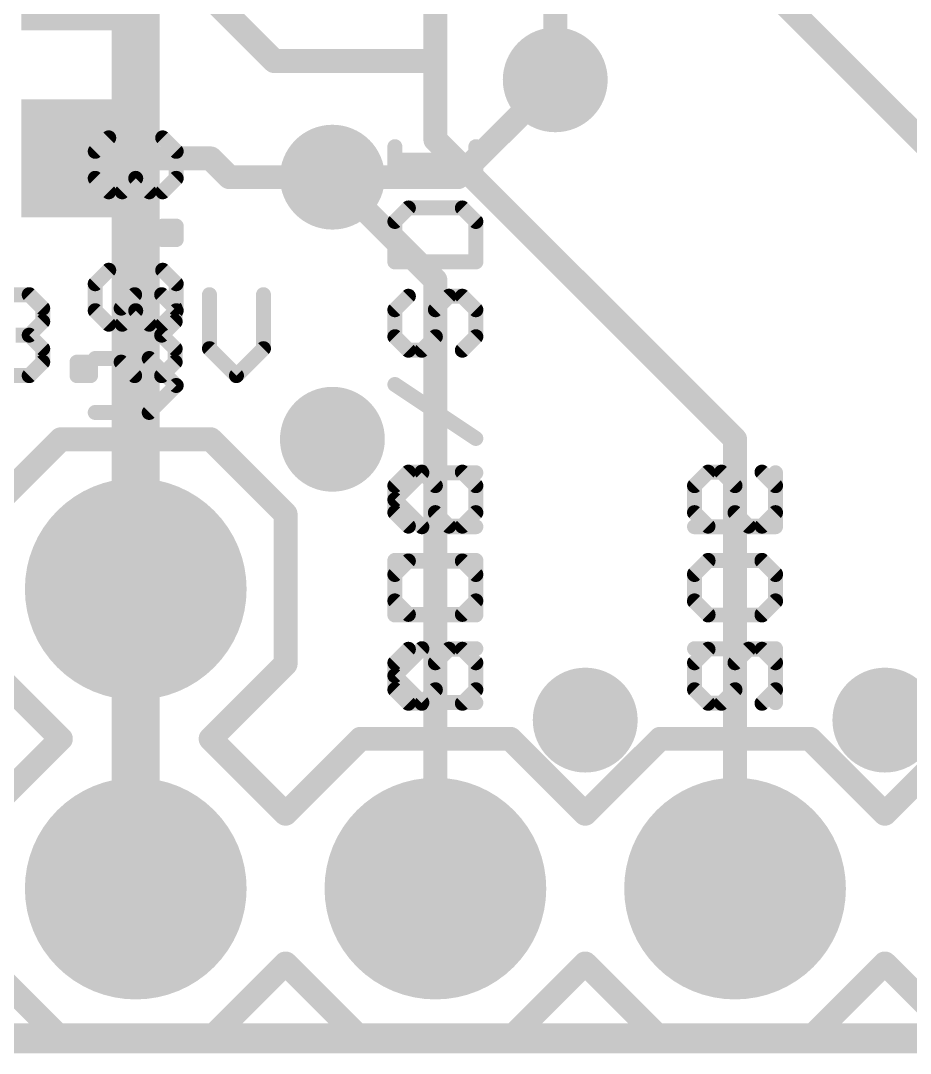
# Model space of a CAD drawing. Extents: x -0.1 to 23, y -0.1 to 23.
# Drawn here: x 7.91 to 15.46, y -0.13 to 8.63 of the extents above; entities that cross this region are included whole.
import ezdxf

# ---------------------------------------------------------------- set-up
doc = ezdxf.new("R2010")
doc.units = 0
for name, color, linetype in [('1', 12, 'CONTINUOUS'), ('16', 132, 'CONTINUOUS'), ('17', 110, 'CONTINUOUS'), ('18', 110, 'CONTINUOUS'), ('20', 53, 'CONTINUOUS'), ('21', 253, 'CONTINUOUS'), ('22', 40, 'CONTINUOUS')]:
    doc.layers.add(name, color=color, linetype=linetype)

# ---------------------------------------------------------------- blocks, each defined once
blk = doc.blocks.new('ROUNDP')
at = {"const_width": 0.5}
blk.add_lwpolyline([(0, -0.25, 1), (0, 0.25, 1), (0, -0.25)], format="xyb", dxfattribs=at)
blk = doc.blocks.new('RECT')
blk.add_solid([(-0.5, -0.5), (0.5, -0.5), (-0.5, 0.5), (0.5, 0.5)])
blk = doc.blocks.new('ROUNDV')
at = {"const_width": 0.5}
blk.add_lwpolyline([(0, -0.25, 1), (0, 0.25, 1), (0, -0.25)], format="xyb", dxfattribs=at)

msp = doc.modelspace()

# ---------------------------------------------------------------- linework, layer by layer
at = {"layer": '1'}
for points, const_width in [([(11.43, 10.505), (11.43, 8.2867)], 0.2032), ([(9.3027, 9.0488), (10.0648, 8.2867)], 0.2032), ([(12.446, 8.128), (12.446, 8.89)], 0.2032), ([(15.748, 7.4136), (14.2716, 8.89)], 0.2032), ([(10.0648, 8.2867), (11.43, 8.2867)], 0.2032), ([(11.43, 8.2867), (11.43, 7.62)], 0.2032), ([(11.43, 7.62), (13.97, 5.08)], 0.2032), ([(8.47, 7.4613), (9.525, 7.4613)], 0.2032), ([(9.525, 7.4613), (9.6837, 7.3025)], 0.2032), ([(9.6837, 7.3025), (10.5569, 7.3025)], 0.2032), ([(10.5569, 7.3025), (11.43, 6.4294)], 0.2032), ([(11.43, 1.27), (11.43, 6.4294)], 0.2032), ([(13.97, 5.08), (13.97, 1.27)], 0.2032), ([(8.89, 3.81), (8.89, 1.27)], 0.4064), ([(0, 0), (22.86, 0)], 0.254)]:
    msp.add_lwpolyline(points, dxfattribs=dict(at, const_width=const_width))
for points, const_width in [([(10.0648, 8.3376, 1), (10.0648, 8.2359)], 0.1016), ([(10.0288, 8.2508, 1), (10.1007, 8.3227)], 0.1016), ([(11.4808, 8.2867, 1), (11.3792, 8.2867)], 0.1016), ([(11.3792, 8.2867, 1), (11.4808, 8.2867)], 0.1016), ([(11.43, 8.2359, 1), (11.43, 8.3376)], 0.1016), ([(12.3952, 8.128, 1), (12.4968, 8.128)], 0.1016), ([(11.4659, 7.6559, 1), (11.3941, 7.5841)], 0.1016), ([(11.3792, 7.62, 1), (11.4808, 7.62)], 0.1016), ([(8.47, 7.5121, 1), (8.47, 7.4105)], 0.1016), ([(9.5609, 7.4972, 1), (9.4891, 7.4253)], 0.1016), ([(9.525, 7.4105, 1), (9.525, 7.5121)], 0.1016), ([(9.6837, 7.3533, 1), (9.6837, 7.2517)], 0.1016), ([(9.6478, 7.2666, 1), (9.7197, 7.3384)], 0.1016), ([(10.5928, 7.3384, 1), (10.521, 7.2666)], 0.1016), ([(10.5569, 7.2517, 1), (10.5569, 7.3533)], 0.1016), ([(11.4808, 6.4294, 1), (11.3792, 6.4294)], 0.1016), ([(11.3941, 6.3935, 1), (11.4659, 6.4653)], 0.1016), ([(14.0208, 5.08, 1), (13.9192, 5.08)], 0.1016), ([(13.9341, 5.0441, 1), (14.0059, 5.1159)], 0.1016), ([(8.9916, 3.81, 1), (8.7884, 3.81)], 0.2032), ([(8.7884, 1.27, 1), (8.9916, 1.27)], 0.2032), ([(11.3792, 1.27, 1), (11.4808, 1.27)], 0.1016), ([(13.9192, 1.27, 1), (14.0208, 1.27)], 0.1016)]:
    msp.add_lwpolyline(points, format="xyb", dxfattribs=dict(at, const_width=const_width))
at = {"layer": '16'}
for points, const_width in [([(8.89, 3.81), (8.89, 8.89)], 0.4064), ([(11.6205, 7.3025), (12.446, 8.128)], 0.2032), ([(11.6205, 7.3025), (10.5569, 7.3025)], 0.2032), ([(8.89, 3.81), (8.89, 1.27)], 0.4064), ([(0, 0), (22.86, 0)], 0.254)]:
    msp.add_lwpolyline(points, dxfattribs=dict(at, const_width=const_width))
for points, const_width in [([(12.4819, 8.0921, 1), (12.4101, 8.1639)], 0.1016), ([(10.5569, 7.3533, 1), (10.5569, 7.2517)], 0.1016), ([(11.5846, 7.3384, 1), (11.6564, 7.2666)], 0.1016), ([(11.6205, 7.2517, 1), (11.6205, 7.3533)], 0.1016), ([(8.9916, 3.81, 1), (8.7884, 3.81)], 0.2032), ([(8.7884, 3.81, 1), (8.9916, 3.81)], 0.2032), ([(8.7884, 1.27, 1), (8.9916, 1.27)], 0.2032)]:
    msp.add_lwpolyline(points, format="xyb", dxfattribs=dict(at, const_width=const_width))
at = {"layer": '20', "const_width": 0.2032}
msp.add_lwpolyline([(0, 0), (22.86, 0)], dxfattribs=at)
at = {"layer": '21'}
for points, const_width in [([(11.0865, 7.3321), (11.0865, 7.5609)], 0.127), ([(11.7729, 7.3321), (11.7729, 7.5609)], 0.127), ([(11.7729, 7.4465), (11.0865, 7.4465)], 0.127), ([(11.2009, 7.0413), (11.0865, 6.9269)], 0.127), ([(11.6585, 7.0413), (11.2009, 7.0413)], 0.127), ([(11.7729, 6.9269), (11.6585, 7.0413)], 0.127), ([(11.0865, 6.9269), (11.0865, 6.5837)], 0.127), ([(11.7729, 6.5837), (11.7729, 6.9269)], 0.127), ([(11.0865, 6.5837), (11.7729, 6.5837)], 0.127), ([(7.7582, 6.306), (7.987, 6.306)], 0.127), ([(7.987, 6.306), (8.1014, 6.1916)], 0.127), ([(8.7664, 6.1916), (8.8808, 6.306)], 0.127), ([(8.8808, 6.306), (9.1096, 6.306)], 0.127), ([(9.1096, 6.306), (9.224, 6.1916)], 0.127), ([(9.5148, 6.306), (9.5148, 5.8484)], 0.127), ([(9.9724, 5.8484), (9.9724, 6.306)], 0.127), ([(11.2009, 6.2929), (11.0865, 6.1785)], 0.127), ([(11.4297, 6.1785), (11.5441, 6.2929)], 0.127), ([(11.5441, 6.2929), (11.6585, 6.2929)], 0.127), ([(11.6585, 6.2929), (11.7729, 6.1785)], 0.127), ([(8.1014, 6.1916), (8.1014, 6.0772)], 0.127), ([(9.224, 6.1916), (9.224, 6.0772)], 0.127), ([(11.0865, 6.1785), (11.0865, 5.9497)], 0.127), ([(11.4297, 5.9497), (11.4297, 6.1785)], 0.127), ([(11.7729, 6.1785), (11.7729, 5.9497)], 0.127), ([(8.1014, 6.0772), (7.987, 5.9628)], 0.127), ([(9.224, 6.0772), (9.1096, 5.9628)], 0.127), ([(7.987, 5.9628), (7.8726, 5.9628)], 0.127), ([(7.987, 5.9628), (8.1014, 5.8484)], 0.127), ([(9.1096, 5.9628), (8.9952, 5.9628)], 0.127), ([(9.1096, 5.9628), (9.224, 5.8484)], 0.127), ([(11.0865, 5.9497), (11.2009, 5.8353)], 0.127), ([(11.3153, 5.8353), (11.4297, 5.9497)], 0.127), ([(11.7729, 5.9497), (11.6585, 5.8353)], 0.127), ([(8.1014, 5.8484), (8.1014, 5.734)], 0.127), ([(9.224, 5.8484), (9.224, 5.734)], 0.127), ([(9.5148, 5.8484), (9.7436, 5.6196)], 0.127), ([(9.7436, 5.6196), (9.9724, 5.8484)], 0.127), ([(11.2009, 5.8353), (11.3153, 5.8353)], 0.127), ([(8.1014, 5.734), (7.987, 5.6196)], 0.127), ([(8.3922, 5.6196), (8.3922, 5.734)], 0.127), ([(8.3922, 5.734), (8.5066, 5.734)], 0.127), ([(8.5066, 5.734), (8.5066, 5.6196)], 0.127), ([(8.8808, 5.6196), (8.7664, 5.734)], 0.127), ([(9.224, 5.734), (9.1096, 5.6196)], 0.127), ([(7.987, 5.6196), (7.7582, 5.6196)], 0.127), ([(8.5066, 5.6196), (8.3922, 5.6196)], 0.127), ([(9.1096, 5.6196), (8.8808, 5.6196)], 0.127), ([(11.7729, 5.0869), (11.0865, 5.5445)], 0.127), ([(8.89, 4.8816), (8.89, 5.3578)], 0.2032), ([(7.62, 4.445), (8.255, 5.08)], 0.2032), ([(8.255, 5.08), (9.525, 5.08)], 0.2032), ([(9.525, 5.08), (10.16, 4.445)], 0.2032), ([(11.0865, 4.5673), (11.3153, 4.796)], 0.127), ([(11.3153, 4.796), (11.7729, 4.796)], 0.127), ([(11.4297, 4.3385), (11.4297, 4.796)], 0.127), ([(14.3129, 4.3385), (14.3129, 4.796)], 0.127), ([(11.3153, 4.3385), (11.0865, 4.5673)], 0.127), ([(10.16, 4.445), (10.16, 3.175)], 0.2032), ([(11.7729, 4.3385), (11.3153, 4.3385)], 0.127), ([(13.6265, 4.3385), (14.3129, 4.3385)], 0.127), ([(11.2009, 4.0476), (11.0865, 3.9332)], 0.127), ([(11.6585, 4.0476), (11.2009, 4.0476)], 0.127), ([(11.7729, 3.9332), (11.6585, 4.0476)], 0.127), ([(13.7409, 4.0476), (13.6265, 3.9332)], 0.127), ([(14.3129, 3.9332), (14.1985, 4.0476)], 0.127), ([(11.0865, 3.9332), (11.0865, 3.59)], 0.127), ([(11.7729, 3.59), (11.7729, 3.9332)], 0.127), ([(13.6265, 3.9332), (13.6265, 3.7044)], 0.127), ([(14.3129, 3.7044), (14.3129, 3.9332)], 0.127), ([(13.6265, 3.7044), (13.7409, 3.59)], 0.127), ([(14.1985, 3.59), (14.3129, 3.7044)], 0.127), ([(11.0865, 3.59), (11.7729, 3.59)], 0.127), ([(13.7409, 3.59), (14.1985, 3.59)], 0.127), ([(11.2009, 3.2992), (11.0865, 3.1848)], 0.127), ([(11.4297, 3.1848), (11.5441, 3.2992)], 0.127), ([(11.5441, 3.2992), (11.6585, 3.2992)], 0.127), ([(11.6585, 3.2992), (11.7729, 3.1848)], 0.127), ([(13.7409, 3.2992), (13.6265, 3.1848)], 0.127), ([(13.9697, 3.1848), (14.0841, 3.2992)], 0.127), ([(14.0841, 3.2992), (14.1985, 3.2992)], 0.127), ([(14.1985, 3.2992), (14.3129, 3.1848)], 0.127), ([(8.255, 2.54), (7.62, 3.175)], 0.2032), ([(10.16, 3.175), (9.525, 2.54)], 0.2032), ([(11.0865, 3.1848), (11.0865, 2.956)], 0.127), ([(11.4297, 2.956), (11.4297, 3.1848)], 0.127), ([(11.7729, 3.1848), (11.7729, 2.956)], 0.127), ([(13.6265, 3.1848), (13.6265, 2.956)], 0.127), ([(13.9697, 2.956), (13.9697, 3.1848)], 0.127), ([(14.3129, 3.1848), (14.3129, 2.956)], 0.127), ([(11.0865, 2.956), (11.2009, 2.8416)], 0.127), ([(11.3153, 2.8416), (11.4297, 2.956)], 0.127), ([(11.7729, 2.956), (11.6585, 2.8416)], 0.127), ([(13.6265, 2.956), (13.7409, 2.8416)], 0.127), ([(13.8553, 2.8416), (13.9697, 2.956)], 0.127), ([(14.3129, 2.956), (14.1985, 2.8416)], 0.127), ([(11.2009, 2.8416), (11.3153, 2.8416)], 0.127), ([(13.7409, 2.8416), (13.8553, 2.8416)], 0.127), ([(8.89, 2.7384), (8.89, 2.3416)], 0.2032), ([(7.62, 1.905), (8.255, 2.54)], 0.2032), ([(9.525, 2.54), (10.16, 1.905)], 0.2032), ([(10.795, 2.54), (10.16, 1.905)], 0.2032), ([(10.795, 2.54), (12.065, 2.54)], 0.2032), ([(12.065, 2.54), (12.7, 1.905)], 0.2032), ([(12.7, 1.905), (13.335, 2.54)], 0.2032), ([(13.335, 2.54), (14.605, 2.54)], 0.2032), ([(14.605, 2.54), (15.24, 1.905)], 0.2032), ([(15.24, 1.905), (15.875, 2.54)], 0.2032), ([(8.255, 0), (7.62, 0.635)], 0.2032), ([(10.16, 0.635), (9.525, 0)], 0.2032), ([(10.795, 0), (10.16, 0.635)], 0.2032), ([(12.7, 0.635), (12.065, 0)], 0.2032), ([(13.335, 0), (12.7, 0.635)], 0.2032), ([(15.24, 0.635), (14.605, 0)], 0.2032), ([(15.875, 0), (15.24, 0.635)], 0.2032), ([(9.525, 0), (8.255, 0)], 0.2032), ([(10.16, 0), (10.795, 0)], 0.2032), ([(12.065, 0), (10.795, 0)], 0.2032), ([(14.605, 0), (13.335, 0)], 0.2032)]:
    msp.add_lwpolyline(points, dxfattribs=dict(at, const_width=const_width))
for points, const_width in [([(11.1183, 7.5609, 1), (11.0548, 7.5609)], 0.0635), ([(11.8047, 7.5609, 1), (11.7411, 7.5609)], 0.0635), ([(11.0865, 7.4783, 1), (11.0865, 7.4148)], 0.0635), ([(11.7729, 7.4148, 1), (11.7729, 7.4783)], 0.0635), ([(11.0548, 7.3321, 1), (11.1183, 7.3321)], 0.0635), ([(11.7411, 7.3321, 1), (11.8047, 7.3321)], 0.0635), ([(11.2009, 7.073, 1), (11.2009, 7.0095)], 0.0635), ([(11.2234, 7.0188, 1), (11.1785, 7.0637)], 0.0635), ([(11.681, 7.0637, 1), (11.6361, 7.0188)], 0.0635), ([(11.6585, 7.0095, 1), (11.6585, 7.073)], 0.0635), ([(11.1183, 6.9269, 1), (11.0548, 6.9269)], 0.0635), ([(11.0641, 6.9493, 1), (11.109, 6.9044)], 0.0635), ([(11.8047, 6.9269, 1), (11.7411, 6.9269)], 0.0635), ([(11.7504, 6.9044, 1), (11.7954, 6.9493)], 0.0635), ([(11.0865, 6.6155, 1), (11.0865, 6.552)], 0.0635), ([(11.0548, 6.5837, 1), (11.1183, 6.5837)], 0.0635), ([(11.7411, 6.5837, 1), (11.8047, 6.5837)], 0.0635), ([(11.7729, 6.552, 1), (11.7729, 6.6155)], 0.0635), ([(8.0094, 6.3285, 1), (7.9645, 6.2836)], 0.0635), ([(7.987, 6.2743, 1), (7.987, 6.3378)], 0.0635), ([(8.8808, 6.3378, 1), (8.8808, 6.2743)], 0.0635), ([(8.9032, 6.2836, 1), (8.8583, 6.3285)], 0.0635), ([(9.132, 6.3285, 1), (9.0871, 6.2836)], 0.0635), ([(9.1096, 6.2743, 1), (9.1096, 6.3378)], 0.0635), ([(9.5466, 6.306, 1), (9.4831, 6.306)], 0.0635), ([(10.0042, 6.306, 1), (9.9407, 6.306)], 0.0635), ([(11.2234, 6.2704, 1), (11.1785, 6.3153)], 0.0635), ([(11.5441, 6.3246, 1), (11.5441, 6.2611)], 0.0635), ([(11.5666, 6.2704, 1), (11.5217, 6.3153)], 0.0635), ([(11.681, 6.3153, 1), (11.6361, 6.2704)], 0.0635), ([(11.6585, 6.2611, 1), (11.6585, 6.3246)], 0.0635), ([(8.1331, 6.1916, 1), (8.0696, 6.1916)], 0.0635), ([(8.0789, 6.1692, 1), (8.1238, 6.2141)], 0.0635), ([(8.7439, 6.2141, 1), (8.7888, 6.1692)], 0.0635), ([(9.2557, 6.1916, 1), (9.1922, 6.1916)], 0.0635), ([(9.2015, 6.1692, 1), (9.2464, 6.2141)], 0.0635), ([(11.1183, 6.1785, 1), (11.0548, 6.1785)], 0.0635), ([(11.0641, 6.2009, 1), (11.109, 6.156)], 0.0635), ([(11.4615, 6.1785, 1), (11.398, 6.1785)], 0.0635), ([(11.4073, 6.2009, 1), (11.4522, 6.156)], 0.0635), ([(11.8047, 6.1785, 1), (11.7411, 6.1785)], 0.0635), ([(11.7504, 6.156, 1), (11.7954, 6.2009)], 0.0635), ([(8.1238, 6.0548, 1), (8.0789, 6.0997)], 0.0635), ([(9.2464, 6.0548, 1), (9.2015, 6.0997)], 0.0635), ([(8.0696, 6.0772, 1), (8.1331, 6.0772)], 0.0635), ([(9.1922, 6.0772, 1), (9.2557, 6.0772)], 0.0635), ([(8.0094, 5.9853, 1), (7.9645, 5.9404)], 0.0635), ([(7.9645, 5.9853, 1), (8.0094, 5.9404)], 0.0635), ([(7.987, 5.9311, 1), (7.987, 5.9946)], 0.0635), ([(8.9952, 5.9946, 1), (8.9952, 5.9311)], 0.0635), ([(9.132, 5.9853, 1), (9.0871, 5.9404)], 0.0635), ([(9.0871, 5.9853, 1), (9.132, 5.9404)], 0.0635), ([(9.1096, 5.9311, 1), (9.1096, 5.9946)], 0.0635), ([(11.0548, 5.9497, 1), (11.1183, 5.9497)], 0.0635), ([(11.109, 5.9721, 1), (11.0641, 5.9272)], 0.0635), ([(11.398, 5.9497, 1), (11.4615, 5.9497)], 0.0635), ([(11.4522, 5.9272, 1), (11.4073, 5.9721)], 0.0635), ([(11.7411, 5.9497, 1), (11.8047, 5.9497)], 0.0635), ([(11.7954, 5.9272, 1), (11.7504, 5.9721)], 0.0635), ([(8.1331, 5.8484, 1), (8.0696, 5.8484)], 0.0635), ([(8.0789, 5.826, 1), (8.1238, 5.8709)], 0.0635), ([(9.2557, 5.8484, 1), (9.1922, 5.8484)], 0.0635), ([(9.2015, 5.826, 1), (9.2464, 5.8709)], 0.0635), ([(9.4831, 5.8484, 1), (9.5466, 5.8484)], 0.0635), ([(9.5373, 5.8709, 1), (9.4924, 5.826)], 0.0635), ([(9.9407, 5.8484, 1), (10.0042, 5.8484)], 0.0635), ([(9.9949, 5.826, 1), (9.95, 5.8709)], 0.0635), ([(11.2009, 5.867, 1), (11.2009, 5.8035)], 0.0635), ([(11.1785, 5.8128, 1), (11.2234, 5.8577)], 0.0635), ([(11.2929, 5.8577, 1), (11.3378, 5.8128)], 0.0635), ([(11.3153, 5.8035, 1), (11.3153, 5.867)], 0.0635), ([(11.6361, 5.8577, 1), (11.681, 5.8128)], 0.0635), ([(8.1238, 5.7116, 1), (8.0789, 5.7565)], 0.0635), ([(8.4239, 5.734, 1), (8.3604, 5.734)], 0.0635), ([(8.3922, 5.7658, 1), (8.3922, 5.7023)], 0.0635), ([(8.5383, 5.734, 1), (8.4748, 5.734)], 0.0635), ([(8.5066, 5.7023, 1), (8.5066, 5.7658)], 0.0635), ([(8.7888, 5.7565, 1), (8.7439, 5.7116)], 0.0635), ([(9.2464, 5.7116, 1), (9.2015, 5.7565)], 0.0635), ([(8.0696, 5.734, 1), (8.1331, 5.734)], 0.0635), ([(9.1922, 5.734, 1), (9.2557, 5.734)], 0.0635), ([(7.9645, 5.6421, 1), (8.0094, 5.5972)], 0.0635), ([(7.987, 5.5879, 1), (7.987, 5.6514)], 0.0635), ([(8.3922, 5.6514, 1), (8.3922, 5.5879)], 0.0635), ([(8.3604, 5.6196, 1), (8.4239, 5.6196)], 0.0635), ([(8.4748, 5.6196, 1), (8.5383, 5.6196)], 0.0635), ([(8.5066, 5.5879, 1), (8.5066, 5.6514)], 0.0635), ([(8.8808, 5.6514, 1), (8.8808, 5.5879)], 0.0635), ([(8.8583, 5.5972, 1), (8.9032, 5.6421)], 0.0635), ([(9.0871, 5.6421, 1), (9.132, 5.5972)], 0.0635), ([(9.1096, 5.5879, 1), (9.1096, 5.6514)], 0.0635), ([(9.7212, 5.6421, 1), (9.7661, 5.5972)], 0.0635), ([(9.7212, 5.5972, 1), (9.7661, 5.6421)], 0.0635), ([(11.1041, 5.5709, 1), (11.0689, 5.518)], 0.0635), ([(8.9408, 5.3578, 1), (8.8392, 5.3578)], 0.1016), ([(8.255, 5.1308, 1), (8.255, 5.0292)], 0.1016), ([(8.2909, 5.0441, 1), (8.2191, 5.1159)], 0.1016), ([(9.5609, 5.1159, 1), (9.4891, 5.0441)], 0.1016), ([(9.525, 5.0292, 1), (9.525, 5.1308)], 0.1016), ([(11.7553, 5.0605, 1), (11.7905, 5.1133)], 0.0635), ([(8.8392, 4.8816, 1), (8.9408, 4.8816)], 0.1016), ([(11.3153, 4.8278, 1), (11.3153, 4.7643)], 0.0635), ([(11.3378, 4.7736, 1), (11.2929, 4.8185)], 0.0635), ([(11.4615, 4.796, 1), (11.398, 4.796)], 0.0635), ([(11.7729, 4.7643, 1), (11.7729, 4.8278)], 0.0635), ([(14.3447, 4.796, 1), (14.2812, 4.796)], 0.0635), ([(11.109, 4.5897, 1), (11.0641, 4.5448)], 0.0635), ([(11.0641, 4.5897, 1), (11.109, 4.5448)], 0.0635), ([(10.2108, 4.445, 1), (10.1092, 4.445)], 0.1016), ([(10.1241, 4.4091, 1), (10.1959, 4.4809)], 0.1016), ([(11.3153, 4.3702, 1), (11.3153, 4.3067)], 0.0635), ([(11.2929, 4.316, 1), (11.3378, 4.3609)], 0.0635), ([(11.7729, 4.3067, 1), (11.7729, 4.3702)], 0.0635), ([(13.6265, 4.3702, 1), (13.6265, 4.3067)], 0.0635), ([(14.3129, 4.3067, 1), (14.3129, 4.3702)], 0.0635), ([(11.398, 4.3385, 1), (11.4615, 4.3385)], 0.0635), ([(14.2812, 4.3385, 1), (14.3447, 4.3385)], 0.0635), ([(11.2009, 4.0794, 1), (11.2009, 4.0159)], 0.0635), ([(11.2234, 4.0252, 1), (11.1785, 4.0701)], 0.0635), ([(11.681, 4.0701, 1), (11.6361, 4.0252)], 0.0635), ([(11.6585, 4.0159, 1), (11.6585, 4.0794)], 0.0635), ([(13.7634, 4.0252, 1), (13.7185, 4.0701)], 0.0635), ([(14.221, 4.0701, 1), (14.1761, 4.0252)], 0.0635), ([(11.1183, 3.9332, 1), (11.0548, 3.9332)], 0.0635), ([(11.0641, 3.9557, 1), (11.109, 3.9108)], 0.0635), ([(11.8047, 3.9332, 1), (11.7411, 3.9332)], 0.0635), ([(11.7504, 3.9108, 1), (11.7954, 3.9557)], 0.0635), ([(13.6583, 3.9332, 1), (13.5948, 3.9332)], 0.0635), ([(13.6041, 3.9557, 1), (13.649, 3.9108)], 0.0635), ([(14.3447, 3.9332, 1), (14.2812, 3.9332)], 0.0635), ([(14.2904, 3.9108, 1), (14.3354, 3.9557)], 0.0635), ([(13.649, 3.7269, 1), (13.6041, 3.682)], 0.0635), ([(14.3354, 3.682, 1), (14.2904, 3.7269)], 0.0635), ([(13.5948, 3.7044, 1), (13.6583, 3.7044)], 0.0635), ([(14.2812, 3.7044, 1), (14.3447, 3.7044)], 0.0635), ([(11.0865, 3.6218, 1), (11.0865, 3.5583)], 0.0635), ([(11.0548, 3.59, 1), (11.1183, 3.59)], 0.0635), ([(11.7411, 3.59, 1), (11.8047, 3.59)], 0.0635), ([(11.7729, 3.5583, 1), (11.7729, 3.6218)], 0.0635), ([(13.7409, 3.6218, 1), (13.7409, 3.5583)], 0.0635), ([(13.7185, 3.5676, 1), (13.7634, 3.6125)], 0.0635), ([(14.1761, 3.6125, 1), (14.221, 3.5676)], 0.0635), ([(14.1985, 3.5583, 1), (14.1985, 3.6218)], 0.0635), ([(11.2234, 3.2768, 1), (11.1785, 3.3217)], 0.0635), ([(11.5441, 3.331, 1), (11.5441, 3.2675)], 0.0635), ([(11.5666, 3.2768, 1), (11.5217, 3.3217)], 0.0635), ([(11.681, 3.3217, 1), (11.6361, 3.2768)], 0.0635), ([(11.6585, 3.2675, 1), (11.6585, 3.331)], 0.0635), ([(13.7634, 3.2768, 1), (13.7185, 3.3217)], 0.0635), ([(14.0841, 3.331, 1), (14.0841, 3.2675)], 0.0635), ([(14.1066, 3.2768, 1), (14.0617, 3.3217)], 0.0635), ([(14.221, 3.3217, 1), (14.1761, 3.2768)], 0.0635), ([(14.1985, 3.2675, 1), (14.1985, 3.331)], 0.0635), ([(10.1959, 3.1391, 1), (10.1241, 3.2109)], 0.1016), ([(11.1183, 3.1848, 1), (11.0548, 3.1848)], 0.0635), ([(11.4615, 3.1848, 1), (11.398, 3.1848)], 0.0635), ([(11.8047, 3.1848, 1), (11.7411, 3.1848)], 0.0635), ([(13.6583, 3.1848, 1), (13.5948, 3.1848)], 0.0635), ([(14.0015, 3.1848, 1), (13.938, 3.1848)], 0.0635), ([(14.3447, 3.1848, 1), (14.2812, 3.1848)], 0.0635), ([(10.1092, 3.175, 1), (10.2108, 3.175)], 0.1016), ([(11.0641, 3.2073, 1), (11.109, 3.1624)], 0.0635), ([(11.4073, 3.2073, 1), (11.4522, 3.1624)], 0.0635), ([(11.7504, 3.1624, 1), (11.7954, 3.2073)], 0.0635), ([(13.6041, 3.2073, 1), (13.649, 3.1624)], 0.0635), ([(13.9473, 3.2073, 1), (13.9922, 3.1624)], 0.0635), ([(14.2904, 3.1624, 1), (14.3354, 3.2073)], 0.0635), ([(11.0548, 2.956, 1), (11.1183, 2.956)], 0.0635), ([(11.109, 2.9785, 1), (11.0641, 2.9336)], 0.0635), ([(11.398, 2.956, 1), (11.4615, 2.956)], 0.0635), ([(11.4522, 2.9336, 1), (11.4073, 2.9785)], 0.0635), ([(11.7411, 2.956, 1), (11.8047, 2.956)], 0.0635), ([(11.7954, 2.9336, 1), (11.7504, 2.9785)], 0.0635), ([(13.5948, 2.956, 1), (13.6583, 2.956)], 0.0635), ([(13.649, 2.9785, 1), (13.6041, 2.9336)], 0.0635), ([(13.938, 2.956, 1), (14.0015, 2.956)], 0.0635), ([(13.9922, 2.9336, 1), (13.9473, 2.9785)], 0.0635), ([(14.2812, 2.956, 1), (14.3447, 2.956)], 0.0635), ([(14.3354, 2.9336, 1), (14.2904, 2.9785)], 0.0635), ([(11.2009, 2.8734, 1), (11.2009, 2.8099)], 0.0635), ([(11.1785, 2.8192, 1), (11.2234, 2.8641)], 0.0635), ([(11.2929, 2.8641, 1), (11.3378, 2.8192)], 0.0635), ([(11.3153, 2.8099, 1), (11.3153, 2.8734)], 0.0635), ([(11.6361, 2.8641, 1), (11.681, 2.8192)], 0.0635), ([(13.7409, 2.8734, 1), (13.7409, 2.8099)], 0.0635), ([(13.7185, 2.8192, 1), (13.7634, 2.8641)], 0.0635), ([(13.8329, 2.8641, 1), (13.8778, 2.8192)], 0.0635), ([(13.8553, 2.8099, 1), (13.8553, 2.8734)], 0.0635), ([(14.1761, 2.8641, 1), (14.221, 2.8192)], 0.0635), ([(8.9408, 2.7384, 1), (8.8392, 2.7384)], 0.1016), ([(8.2909, 2.5041, 1), (8.2191, 2.5759)], 0.1016), ([(9.5609, 2.5759, 1), (9.4891, 2.5041)], 0.1016), ([(10.795, 2.5908, 1), (10.795, 2.4892)], 0.1016), ([(10.8309, 2.5041, 1), (10.7591, 2.5759)], 0.1016), ([(12.1009, 2.5759, 1), (12.0291, 2.5041)], 0.1016), ([(12.065, 2.4892, 1), (12.065, 2.5908)], 0.1016), ([(13.335, 2.5908, 1), (13.335, 2.4892)], 0.1016), ([(13.3709, 2.5041, 1), (13.2991, 2.5759)], 0.1016), ([(14.6409, 2.5759, 1), (14.5691, 2.5041)], 0.1016), ([(14.605, 2.4892, 1), (14.605, 2.5908)], 0.1016), ([(8.2191, 2.5041, 1), (8.2909, 2.5759)], 0.1016), ([(9.4891, 2.5759, 1), (9.5609, 2.5041)], 0.1016), ([(8.8392, 2.3416, 1), (8.9408, 2.3416)], 0.1016), ([(10.1241, 1.9409, 1), (10.1959, 1.8691)], 0.1016), ([(10.1241, 1.8691, 1), (10.1959, 1.9409)], 0.1016), ([(12.6641, 1.9409, 1), (12.7359, 1.8691)], 0.1016), ([(12.6641, 1.8691, 1), (12.7359, 1.9409)], 0.1016), ([(15.2041, 1.9409, 1), (15.2759, 1.8691)], 0.1016), ([(15.2041, 1.8691, 1), (15.2759, 1.9409)], 0.1016), ([(10.1959, 0.6709, 1), (10.1241, 0.5991)], 0.1016), ([(10.1959, 0.5991, 1), (10.1241, 0.6709)], 0.1016), ([(12.7359, 0.6709, 1), (12.6641, 0.5991)], 0.1016), ([(12.7359, 0.5991, 1), (12.6641, 0.6709)], 0.1016), ([(15.2759, 0.6709, 1), (15.2041, 0.5991)], 0.1016), ([(15.2759, 0.5991, 1), (15.2041, 0.6709)], 0.1016), ([(8.255, 0.0508, 1), (8.255, -0.0508)], 0.1016), ([(9.525, -0.0508, 1), (9.525, 0.0508)], 0.1016), ([(10.16, 0.0508, 1), (10.16, -0.0508)], 0.1016), ([(10.795, 0.0508, 1), (10.795, -0.0508)], 0.1016), ([(10.795, -0.0508, 1), (10.795, 0.0508)], 0.1016), ([(12.065, -0.0508, 1), (12.065, 0.0508)], 0.1016), ([(13.335, 0.0508, 1), (13.335, -0.0508)], 0.1016), ([(14.605, -0.0508, 1), (14.605, 0.0508)], 0.1016), ([(8.2191, -0.0359, 1), (8.2909, 0.0359)], 0.1016), ([(9.4891, 0.0359, 1), (9.5609, -0.0359)], 0.1016), ([(10.7591, -0.0359, 1), (10.8309, 0.0359)], 0.1016), ([(12.0291, 0.0359, 1), (12.1009, -0.0359)], 0.1016), ([(13.2991, -0.0359, 1), (13.3709, 0.0359)], 0.1016), ([(14.5691, 0.0359, 1), (14.6409, -0.0359)], 0.1016)]:
    msp.add_lwpolyline(points, format="xyb", dxfattribs=dict(at, const_width=const_width))
at = {"layer": '22', "const_width": 0.127}
for points in [[(8.6609, 7.636), (8.5465, 7.5216)], [(9.2329, 7.5216), (9.1185, 7.636)], [(8.5465, 7.5216), (8.5465, 7.2928)], [(9.2329, 7.2928), (9.2329, 7.5216)], [(8.8897, 7.2928), (8.8897, 7.4072)], [(8.5465, 7.2928), (8.6609, 7.1784)], [(8.7753, 7.1784), (8.8897, 7.2928)], [(8.8897, 7.2928), (9.0041, 7.1784)], [(9.1185, 7.1784), (9.2329, 7.2928)], [(8.6609, 7.1784), (8.7753, 7.1784)], [(9.0041, 7.1784), (9.1185, 7.1784)], [(9.2329, 6.8875), (9.1185, 6.8875)], [(9.1185, 6.8875), (9.1185, 6.7731)], [(9.2329, 6.7731), (9.2329, 6.8875)], [(9.1185, 6.7731), (9.2329, 6.7731)], [(8.6609, 6.5133), (8.5465, 6.3989)], [(9.2329, 6.3989), (9.1185, 6.5133)], [(8.5465, 6.3989), (8.5465, 6.1701)], [(9.2329, 6.1701), (9.2329, 6.3989)], [(8.8897, 6.1701), (8.8897, 6.2845)], [(8.5465, 6.1701), (8.6609, 6.0557)], [(8.7753, 6.0557), (8.8897, 6.1701)], [(8.8897, 6.1701), (9.0041, 6.0557)], [(9.1185, 6.0557), (9.2329, 6.1701)], [(8.6609, 6.0557), (8.7753, 6.0557)], [(9.0041, 6.0557), (9.1185, 6.0557)], [(8.5465, 5.7649), (9.0041, 5.7649)], [(9.0041, 5.7649), (9.2329, 5.5361)], [(9.2329, 5.5361), (9.0041, 5.3073)], [(9.0041, 5.3073), (8.5465, 5.3073)], [(11.0865, 4.6867), (11.2009, 4.8011)], [(11.2009, 4.8011), (11.3153, 4.8011)], [(11.3153, 4.8011), (11.4297, 4.6867)], [(11.7729, 4.6867), (11.6585, 4.8011)], [(13.6265, 4.6867), (13.7409, 4.8011)], [(13.7409, 4.8011), (13.8553, 4.8011)], [(13.8553, 4.8011), (13.9697, 4.6867)], [(14.3129, 4.6867), (14.1985, 4.8011)], [(11.0865, 4.4579), (11.0865, 4.6867)], [(11.4297, 4.6867), (11.4297, 4.4579)], [(11.7729, 4.4579), (11.7729, 4.6867)], [(13.6265, 4.4579), (13.6265, 4.6867)], [(13.9697, 4.6867), (13.9697, 4.4579)], [(14.3129, 4.4579), (14.3129, 4.6867)], [(11.2009, 4.3435), (11.0865, 4.4579)], [(11.4297, 4.4579), (11.5441, 4.3435)], [(11.6585, 4.3435), (11.7729, 4.4579)], [(13.7409, 4.3435), (13.6265, 4.4579)], [(13.9697, 4.4579), (14.0841, 4.3435)], [(14.1985, 4.3435), (14.3129, 4.4579)], [(11.5441, 4.3435), (11.6585, 4.3435)], [(14.0841, 4.3435), (14.1985, 4.3435)], [(11.0865, 4.0527), (11.7729, 4.0527)], [(11.0865, 3.7095), (11.0865, 4.0527)], [(11.7729, 4.0527), (11.7729, 3.7095)], [(13.6265, 3.9383), (13.7409, 4.0527)], [(13.7409, 4.0527), (14.1985, 4.0527)], [(14.1985, 4.0527), (14.3129, 3.9383)], [(13.6265, 3.7095), (13.6265, 3.9383)], [(14.3129, 3.9383), (14.3129, 3.7095)], [(11.2009, 3.5951), (11.0865, 3.7095)], [(11.7729, 3.7095), (11.6585, 3.5951)], [(13.7409, 3.5951), (13.6265, 3.7095)], [(14.3129, 3.7095), (14.1985, 3.5951)], [(11.6585, 3.5951), (11.2009, 3.5951)], [(11.3153, 3.3043), (11.0865, 3.0755)], [(11.7729, 3.3043), (11.3153, 3.3043)], [(11.4297, 3.3043), (11.4297, 2.8467)], [(13.6265, 3.3043), (14.3129, 3.3043)], [(14.3129, 3.3043), (14.3129, 2.8467)], [(11.0865, 3.0755), (11.3153, 2.8467)], [(11.3153, 2.8467), (11.7729, 2.8467)]]:
    msp.add_lwpolyline(points, dxfattribs=at)
at = {"layer": '22', "const_width": 0.0635}
for points in [[(8.6834, 7.6135, 1), (8.6385, 7.6584)], [(9.141, 7.6584, 1), (9.0961, 7.6135)], [(8.5783, 7.5216, 1), (8.5148, 7.5216)], [(8.5241, 7.544, 1), (8.569, 7.4991)], [(9.2647, 7.5216, 1), (9.2012, 7.5216)], [(9.2104, 7.4991, 1), (9.2554, 7.544)], [(8.9215, 7.4072, 1), (8.858, 7.4072)], [(8.569, 7.3152, 1), (8.5241, 7.2703)], [(8.9122, 7.3152, 1), (8.8673, 7.2703)], [(8.9122, 7.2703, 1), (8.8673, 7.3152)], [(9.2554, 7.2703, 1), (9.2104, 7.3152)], [(8.5148, 7.2928, 1), (8.5783, 7.2928)], [(8.858, 7.2928, 1), (8.9215, 7.2928)], [(9.2012, 7.2928, 1), (9.2647, 7.2928)], [(8.6609, 7.2101, 1), (8.6609, 7.1466)], [(8.6385, 7.1559, 1), (8.6834, 7.2008)], [(8.7529, 7.2008, 1), (8.7978, 7.1559)], [(8.7753, 7.1466, 1), (8.7753, 7.2101)], [(9.0041, 7.2101, 1), (9.0041, 7.1466)], [(8.9817, 7.1559, 1), (9.0266, 7.2008)], [(9.0961, 7.2008, 1), (9.141, 7.1559)], [(9.1185, 7.1466, 1), (9.1185, 7.2101)], [(9.1185, 6.9193, 1), (9.1185, 6.8558)], [(9.1503, 6.8875, 1), (9.0868, 6.8875)], [(9.2647, 6.8875, 1), (9.2012, 6.8875)], [(9.2329, 6.8558, 1), (9.2329, 6.9193)], [(9.1185, 6.8049, 1), (9.1185, 6.7414)], [(9.2329, 6.7414, 1), (9.2329, 6.8049)], [(9.0868, 6.7731, 1), (9.1503, 6.7731)], [(9.2012, 6.7731, 1), (9.2647, 6.7731)], [(8.6834, 6.4909, 1), (8.6385, 6.5358)], [(9.141, 6.5358, 1), (9.0961, 6.4909)], [(8.5783, 6.3989, 1), (8.5148, 6.3989)], [(8.5241, 6.4214, 1), (8.569, 6.3765)], [(9.2647, 6.3989, 1), (9.2012, 6.3989)], [(9.2104, 6.3765, 1), (9.2554, 6.4214)], [(8.9215, 6.2845, 1), (8.858, 6.2845)], [(8.569, 6.1926, 1), (8.5241, 6.1477)], [(8.9122, 6.1926, 1), (8.8673, 6.1477)], [(8.9122, 6.1477, 1), (8.8673, 6.1926)], [(9.2554, 6.1477, 1), (9.2104, 6.1926)], [(8.5148, 6.1701, 1), (8.5783, 6.1701)], [(8.858, 6.1701, 1), (8.9215, 6.1701)], [(9.2012, 6.1701, 1), (9.2647, 6.1701)], [(8.6609, 6.0875, 1), (8.6609, 6.024)], [(8.6385, 6.0333, 1), (8.6834, 6.0782)], [(8.7529, 6.0782, 1), (8.7978, 6.0333)], [(8.7753, 6.024, 1), (8.7753, 6.0875)], [(9.0041, 6.0875, 1), (9.0041, 6.024)], [(8.9817, 6.0333, 1), (9.0266, 6.0782)], [(9.0961, 6.0782, 1), (9.141, 6.0333)], [(9.1185, 6.024, 1), (9.1185, 6.0875)], [(8.5465, 5.7967, 1), (8.5465, 5.7332)], [(9.0266, 5.7874, 1), (8.9817, 5.7425)], [(9.0041, 5.7332, 1), (9.0041, 5.7967)], [(9.2554, 5.5137, 1), (9.2104, 5.5586)], [(9.2104, 5.5137, 1), (9.2554, 5.5586)], [(8.5465, 5.3391, 1), (8.5465, 5.2756)], [(8.9817, 5.3298, 1), (9.0266, 5.2849)], [(9.0041, 5.2756, 1), (9.0041, 5.3391)], [(11.2009, 4.8329, 1), (11.2009, 4.7694)], [(11.2234, 4.7787, 1), (11.1785, 4.8236)], [(11.3378, 4.8236, 1), (11.2929, 4.7787)], [(11.3153, 4.7694, 1), (11.3153, 4.8329)], [(11.681, 4.8236, 1), (11.6361, 4.7787)], [(13.7409, 4.8329, 1), (13.7409, 4.7694)], [(13.7634, 4.7787, 1), (13.7185, 4.8236)], [(13.8778, 4.8236, 1), (13.8329, 4.7787)], [(13.8553, 4.7694, 1), (13.8553, 4.8329)], [(14.221, 4.8236, 1), (14.1761, 4.7787)], [(11.1183, 4.6867, 1), (11.0548, 4.6867)], [(11.0641, 4.7092, 1), (11.109, 4.6643)], [(11.4615, 4.6867, 1), (11.398, 4.6867)], [(11.4073, 4.6643, 1), (11.4522, 4.7092)], [(11.8047, 4.6867, 1), (11.7411, 4.6867)], [(11.7504, 4.6643, 1), (11.7954, 4.7092)], [(13.6583, 4.6867, 1), (13.5948, 4.6867)], [(13.6041, 4.7092, 1), (13.649, 4.6643)], [(14.0015, 4.6867, 1), (13.938, 4.6867)], [(13.9473, 4.6643, 1), (13.9922, 4.7092)], [(14.3447, 4.6867, 1), (14.2812, 4.6867)], [(14.2904, 4.6643, 1), (14.3354, 4.7092)], [(11.0548, 4.4579, 1), (11.1183, 4.4579)], [(11.109, 4.4804, 1), (11.0641, 4.4355)], [(11.398, 4.4579, 1), (11.4615, 4.4579)], [(11.4522, 4.4804, 1), (11.4073, 4.4355)], [(11.7411, 4.4579, 1), (11.8047, 4.4579)], [(11.7954, 4.4355, 1), (11.7504, 4.4804)], [(13.5948, 4.4579, 1), (13.6583, 4.4579)], [(13.649, 4.4804, 1), (13.6041, 4.4355)], [(13.9922, 4.4804, 1), (13.9473, 4.4355)], [(13.938, 4.4579, 1), (14.0015, 4.4579)], [(14.2812, 4.4579, 1), (14.3447, 4.4579)], [(14.3354, 4.4355, 1), (14.2904, 4.4804)], [(11.1785, 4.3211, 1), (11.2234, 4.366)], [(11.5441, 4.3753, 1), (11.5441, 4.3118)], [(11.5217, 4.3211, 1), (11.5666, 4.366)], [(11.6361, 4.366, 1), (11.681, 4.3211)], [(11.6585, 4.3118, 1), (11.6585, 4.3753)], [(13.7185, 4.3211, 1), (13.7634, 4.366)], [(14.0841, 4.3753, 1), (14.0841, 4.3118)], [(14.0617, 4.3211, 1), (14.1066, 4.366)], [(14.1761, 4.366, 1), (14.221, 4.3211)], [(14.1985, 4.3118, 1), (14.1985, 4.3753)], [(11.0865, 4.0845, 1), (11.0865, 4.021)], [(11.1183, 4.0527, 1), (11.0548, 4.0527)], [(11.8047, 4.0527, 1), (11.7411, 4.0527)], [(11.7729, 4.021, 1), (11.7729, 4.0845)], [(13.7409, 4.0845, 1), (13.7409, 4.021)], [(13.7634, 4.0303, 1), (13.7185, 4.0752)], [(14.221, 4.0752, 1), (14.1761, 4.0303)], [(14.1985, 4.021, 1), (14.1985, 4.0845)], [(13.6583, 3.9383, 1), (13.5948, 3.9383)], [(13.6041, 3.9608, 1), (13.649, 3.9159)], [(14.3447, 3.9383, 1), (14.2812, 3.9383)], [(14.2904, 3.9159, 1), (14.3354, 3.9608)], [(11.109, 3.732, 1), (11.0641, 3.6871)], [(11.7954, 3.6871, 1), (11.7504, 3.732)], [(13.649, 3.732, 1), (13.6041, 3.6871)], [(14.3354, 3.6871, 1), (14.2904, 3.732)], [(11.0548, 3.7095, 1), (11.1183, 3.7095)], [(11.7411, 3.7095, 1), (11.8047, 3.7095)], [(13.5948, 3.7095, 1), (13.6583, 3.7095)], [(14.2812, 3.7095, 1), (14.3447, 3.7095)], [(11.2009, 3.6269, 1), (11.2009, 3.5634)], [(11.1785, 3.5727, 1), (11.2234, 3.6176)], [(11.6361, 3.6176, 1), (11.681, 3.5727)], [(11.6585, 3.5634, 1), (11.6585, 3.6269)], [(13.7185, 3.5727, 1), (13.7634, 3.6176)], [(14.1761, 3.6176, 1), (14.221, 3.5727)], [(11.3153, 3.336, 1), (11.3153, 3.2725)], [(11.3378, 3.2818, 1), (11.2929, 3.3267)], [(11.4615, 3.3043, 1), (11.398, 3.3043)], [(11.7729, 3.2725, 1), (11.7729, 3.336)], [(13.6265, 3.336, 1), (13.6265, 3.2725)], [(14.3447, 3.3043, 1), (14.2812, 3.3043)], [(14.3129, 3.2725, 1), (14.3129, 3.336)], [(11.109, 3.0979, 1), (11.0641, 3.053)], [(11.0641, 3.0979, 1), (11.109, 3.053)], [(11.3153, 2.8785, 1), (11.3153, 2.815)], [(11.2929, 2.8242, 1), (11.3378, 2.8692)], [(11.7729, 2.815, 1), (11.7729, 2.8785)], [(11.398, 2.8467, 1), (11.4615, 2.8467)], [(14.2812, 2.8467, 1), (14.3447, 2.8467)]]:
    msp.add_lwpolyline(points, format="xyb", dxfattribs=at)

# ---------------------------------------------------------------- block references
at = {"layer": '1', "xscale": 1.1, "rotation": 180}
for p in [(8.47, 9.0488), (8.47, 7.4613)]:
    msp.add_blockref('RECT', p, dxfattribs=at)
at = {"layer": '17', "xscale": 1.8796, "yscale": 1.8796}
for p, rotation in [((8.89, 3.81), 90), ((8.89, 3.81), 90), ((8.89, 1.27), 270), ((8.89, 1.27), 270), ((11.43, 1.27), 270), ((11.43, 1.27), 270), ((13.97, 1.27), 270), ((13.97, 1.27), 270)]:
    msp.add_blockref('ROUNDP', p, dxfattribs=dict(at, rotation=rotation))
at = {"layer": '18', "xscale": 0.889, "yscale": 0.889}
for p in [(12.446, 8.128), (12.446, 8.128), (10.5569, 7.3025), (10.5569, 7.3025), (10.5569, 5.08), (10.5569, 5.08), (12.7, 2.6987), (12.7, 2.6987), (15.24, 2.6987), (15.24, 2.6987)]:
    msp.add_blockref('ROUNDV', p, dxfattribs=at)

doc.saveas('drawing.dxf')
